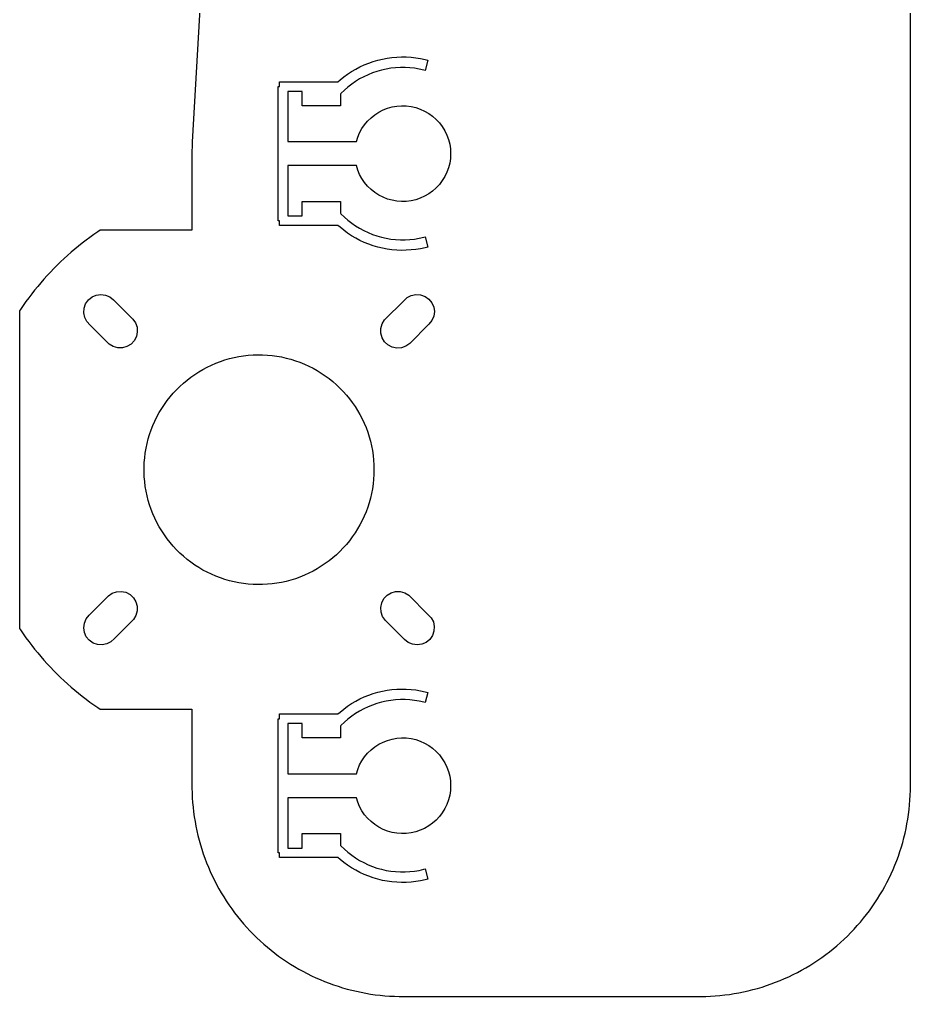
# Model space of a CAD drawing. Header units: metres. Extents: x -46 to 47, y -250 to -46.
# Drawn here: x -46 to 47, y -250 to -148 of the extents above; entities that cross this region are included whole.
import ezdxf

# ---------------------------------------------------------------- set-up
doc = ezdxf.new("R2010")
doc.units = ezdxf.units.M

msp = doc.modelspace()

# ---------------------------------------------------------------- linework, layer by layer
for p, q in [((47, -228), (47, -68)), ((-24.9751, -107.341), (-27.9646, -160.753)), ((-7.61699, -152.03), (-7.12196, -151.963)), ((-7.12196, -151.963), (-6.62421, -151.919)), ((-6.62421, -151.919), (-6.12491, -151.901)), ((-6.12491, -151.901), (-5.62532, -151.907)), ((-5.62532, -151.907), (-5.12663, -151.938)), ((-5.12663, -151.938), (-4.6301, -151.993)), ((-10.9051, -153.171), (-10.4624, -152.939)), ((-10.4624, -152.939), (-10.0089, -152.73)), ((-10.0089, -152.73), (-9.54553, -152.543)), ((-9.54553, -152.543), (-9.0735, -152.379)), ((-9.0735, -152.379), (-8.59395, -152.239)), ((-8.59395, -152.239), (-8.10805, -152.122)), ((-8.10805, -152.122), (-7.61699, -152.03)), ((-4.6301, -151.993), (-4.1369, -152.073)), ((-4.1369, -152.073), (-3.64827, -152.178)), ((-3.38672, -152.247), (-3.67128, -153.309)), ((-3.64827, -152.178), (-3.38672, -152.247)), ((-12.5452, -154.308), (-12.1567, -153.993)), ((-12.1567, -153.993), (-11.7533, -153.699)), ((-11.7533, -153.699), (-11.3357, -153.424)), ((-11.3357, -153.424), (-10.9051, -153.171)), ((-10.0638, -153.97), (-10.5, -154.206)), ((-9.61525, -153.758), (-10.0638, -153.97)), ((-9.15573, -153.571), (-9.61525, -153.758)), ((-8.68663, -153.41), (-9.15573, -153.571)), ((-8.20937, -153.275), (-8.68663, -153.41)), ((-7.72539, -153.167), (-8.20937, -153.275)), ((-7.23618, -153.085), (-7.72539, -153.167)), ((-6.74321, -153.031), (-7.23618, -153.085)), ((-6.24799, -153.003), (-6.74321, -153.031)), ((-5.752, -153.003), (-6.24799, -153.003)), ((-5.25677, -153.031), (-5.752, -153.003)), ((-4.76381, -153.085), (-5.25677, -153.031)), ((-4.2746, -153.167), (-4.76381, -153.085)), ((-3.79062, -153.275), (-4.2746, -153.167)), ((-3.67128, -153.309), (-3.79062, -153.275)), ((-19, -169), (-19, -155)), ((-19, -155), (-18.875, -155)), ((-18.875, -155), (-18.875, -154.5)), ((-18.875, -154.5), (-12.7601, -154.5)), ((-12.7601, -154.5), (-12.5452, -154.308)), ((-11.3301, -154.748), (-11.7215, -155.053)), ((-10.9225, -154.465), (-11.3301, -154.748)), ((-10.5, -154.206), (-10.9225, -154.465)), ((-16.5, -155.5), (-18, -155.5)), ((-18, -155.5), (-18, -160.75)), ((-16.5, -157), (-16.5, -155.5)), ((-12.451, -155.724), (-12.5, -155.778)), ((-12.5, -155.778), (-12.5, -157)), ((-12.0955, -155.378), (-12.451, -155.724)), ((-11.7215, -155.053), (-12.0955, -155.378)), ((-12.5, -157), (-16.5, -157)), ((-7.11259, -157.125), (-6.6217, -157.039)), ((-6.6217, -157.039), (-6.12465, -157.002)), ((-6.12465, -157.002), (-5.62634, -157.014)), ((-5.62634, -157.014), (-5.13176, -157.076)), ((-5.13176, -157.076), (-4.6458, -157.187)), ((-9.30843, -158.251), (-8.91872, -157.94)), ((-8.91872, -157.94), (-8.5, -157.67)), ((-8.5, -157.67), (-8.05643, -157.442)), ((-8.05643, -157.442), (-7.59242, -157.26)), ((-7.59242, -157.26), (-7.11259, -157.125)), ((-4.6458, -157.187), (-4.17329, -157.346)), ((-4.17329, -157.346), (-3.71893, -157.551)), ((-3.71893, -157.551), (-3.28726, -157.8)), ((-3.28726, -157.8), (-2.88254, -158.091)), ((-2.88254, -158.091), (-2.5088, -158.421)), ((-10.2664, -159.393), (-9.98566, -158.981)), ((-9.98566, -158.981), (-9.66525, -158.599)), ((-9.66525, -158.599), (-9.30843, -158.251)), ((-2.5088, -158.421), (-2.16977, -158.786)), ((-2.16977, -158.786), (-1.8688, -159.183)), ((-10.6985, -160.29), (-10.5048, -159.831)), ((-10.5048, -159.831), (-10.2664, -159.393)), ((-1.8688, -159.183), (-1.60889, -159.609)), ((-1.60889, -159.609), (-1.39261, -160.058)), ((-1.39261, -160.058), (-1.22212, -160.526)), ((-27.9646, -160.753), (-27.9873, -161.252)), ((-18, -160.75), (-10.8404, -160.75)), ((-10.8404, -160.75), (-10.6985, -160.29)), ((-1.22212, -160.526), (-1.09914, -161.009)), ((-1.09914, -161.009), (-1.02484, -161.502)), ((-27.9873, -161.252), (-27.9986, -161.75)), ((-27.9986, -161.75), (-27.9986, -170.002)), ((-1.02484, -161.502), (-1, -162)), ((-1, -162), (-1.02484, -162.498)), ((-1.09914, -162.991), (-1.22212, -163.474)), ((-1.02484, -162.498), (-1.09914, -162.991)), ((-10.8404, -163.25), (-18, -163.25)), ((-18, -163.25), (-18, -168.5)), ((-10.6985, -163.71), (-10.8404, -163.25)), ((-10.5048, -164.169), (-10.6985, -163.71)), ((-10.2664, -164.607), (-10.5048, -164.169)), ((-1.39261, -163.942), (-1.60889, -164.391)), ((-1.22212, -163.474), (-1.39261, -163.942)), ((-9.98566, -165.019), (-10.2664, -164.607)), ((-9.66525, -165.401), (-9.98566, -165.019)), ((-2.16977, -165.214), (-2.5088, -165.579)), ((-1.8688, -164.817), (-2.16977, -165.214)), ((-1.60889, -164.391), (-1.8688, -164.817)), ((-9.30843, -165.749), (-9.66525, -165.401)), ((-8.91872, -166.06), (-9.30843, -165.749)), ((-8.49998, -166.33), (-8.91872, -166.06)), ((-3.28726, -166.2), (-3.71893, -166.449)), ((-2.88254, -165.909), (-3.28726, -166.2)), ((-2.5088, -165.579), (-2.88254, -165.909)), ((-16.5, -168.5), (-16.5, -167)), ((-16.5, -167), (-12.5, -167)), ((-12.5, -167), (-12.5, -168.222)), ((-8.05643, -166.558), (-8.49998, -166.33)), ((-7.59242, -166.74), (-8.05643, -166.558)), ((-7.11259, -166.875), (-7.59242, -166.74)), ((-6.6217, -166.961), (-7.11259, -166.875)), ((-6.12465, -166.998), (-6.6217, -166.961)), ((-5.62634, -166.986), (-6.12465, -166.998)), ((-5.13176, -166.924), (-5.62634, -166.986)), ((-4.6458, -166.813), (-5.13176, -166.924)), ((-4.17329, -166.654), (-4.6458, -166.813)), ((-3.71893, -166.449), (-4.17329, -166.654)), ((-12.5, -168.222), (-12.451, -168.276)), ((-12.451, -168.276), (-12.0955, -168.622)), ((-18.875, -169), (-19, -169)), ((-18.875, -169.5), (-18.875, -169)), ((-18, -168.5), (-16.5, -168.5)), ((-12.0955, -168.622), (-11.7215, -168.947)), ((-11.7215, -168.947), (-11.3301, -169.252)), ((-11.3301, -169.252), (-10.9225, -169.535)), ((-37.8356, -170.169), (-38.2471, -170.453)), ((-37.5842, -170.002), (-37.8356, -170.169)), ((-27.9986, -170.002), (-37.5842, -170.002)), ((-12.7601, -169.5), (-18.875, -169.5)), ((-12.5452, -169.692), (-12.7601, -169.5)), ((-12.1567, -170.007), (-12.5452, -169.692)), ((-11.7533, -170.301), (-12.1567, -170.007)), ((-11.3357, -170.576), (-11.7533, -170.301)), ((-10.9225, -169.535), (-10.5, -169.794)), ((-10.5, -169.794), (-10.0638, -170.03)), ((-10.0638, -170.03), (-9.61525, -170.242)), ((-9.61525, -170.242), (-9.15573, -170.429)), ((-39.4523, -171.346), (-39.844, -171.657)), ((-39.0556, -171.042), (-39.4523, -171.346)), ((-38.6538, -170.744), (-39.0556, -171.042)), ((-38.2471, -170.453), (-38.6538, -170.744)), ((-10.9051, -170.829), (-11.3357, -170.576)), ((-10.4624, -171.061), (-10.9051, -170.829)), ((-10.0089, -171.27), (-10.4624, -171.061)), ((-9.54553, -171.457), (-10.0089, -171.27)), ((-9.15573, -170.429), (-8.68663, -170.59)), ((-8.68663, -170.59), (-8.20937, -170.725)), ((-8.20937, -170.725), (-7.72539, -170.833)), ((-7.72539, -170.833), (-7.23618, -170.915)), ((-7.23618, -170.915), (-6.74321, -170.969)), ((-6.74321, -170.969), (-6.24799, -170.997)), ((-6.24799, -170.997), (-5.752, -170.997)), ((-5.752, -170.997), (-5.25677, -170.969)), ((-5.25677, -170.969), (-4.76381, -170.915)), ((-4.76381, -170.915), (-4.2746, -170.833)), ((-4.2746, -170.833), (-3.79062, -170.725)), ((-3.79062, -170.725), (-3.67128, -170.691)), ((-3.67128, -170.691), (-3.38672, -171.753)), ((-40.6114, -172.298), (-40.9871, -172.628)), ((-40.2304, -171.974), (-40.6114, -172.298)), ((-39.844, -171.657), (-40.2304, -171.974)), ((-9.0735, -171.621), (-9.54553, -171.457)), ((-8.59395, -171.761), (-9.0735, -171.621)), ((-8.10805, -171.878), (-8.59395, -171.761)), ((-7.61699, -171.97), (-8.10805, -171.878)), ((-7.12196, -172.037), (-7.61699, -171.97)), ((-6.62421, -172.081), (-7.12196, -172.037)), ((-6.12491, -172.099), (-6.62421, -172.081)), ((-5.62532, -172.093), (-6.12491, -172.099)), ((-5.12663, -172.062), (-5.62532, -172.093)), ((-4.6301, -172.007), (-5.12663, -172.062)), ((-4.1369, -171.927), (-4.6301, -172.007)), ((-3.64827, -171.822), (-4.1369, -171.927)), ((-3.38672, -171.753), (-3.64827, -171.822)), ((-41.7215, -173.306), (-42.0802, -173.655)), ((-41.3571, -172.964), (-41.7215, -173.306)), ((-40.9871, -172.628), (-41.3571, -172.964)), ((-42.7799, -174.369), (-43.1207, -174.735)), ((-42.433, -174.009), (-42.7799, -174.369)), ((-42.0802, -173.655), (-42.433, -174.009)), ((-43.4553, -175.106), (-43.7837, -175.483)), ((-43.1207, -174.735), (-43.4553, -175.106)), ((-44.4215, -176.253), (-44.7307, -176.646)), ((-44.1058, -175.866), (-44.4215, -176.253)), ((-43.7837, -175.483), (-44.1058, -175.866)), ((-45.3291, -177.447), (-45.6183, -177.855)), ((-45.0332, -177.044), (-45.3291, -177.447)), ((-44.7307, -176.646), (-45.0332, -177.044)), ((-39.0982, -177.672), (-38.8155, -177.271)), ((-38.8155, -177.271), (-38.4352, -176.962)), ((-38.4352, -176.962), (-37.9856, -176.767)), ((-37.9856, -176.767), (-37.5, -176.7)), ((-37.5, -176.7), (-37.0144, -176.767)), ((-37.0144, -176.767), (-36.5647, -176.962)), ((-36.5647, -176.962), (-36.1845, -177.271)), ((-36.1845, -177.271), (-34.1845, -179.271)), ((-7.89627, -179.364), (-5.89627, -177.364)), ((-5.89627, -177.364), (-5.53802, -177.029)), ((-5.53802, -177.029), (-5.10278, -176.804)), ((-5.10278, -176.804), (-4.62283, -176.704)), ((-4.62283, -176.704), (-4.13377, -176.738)), ((-4.13377, -176.738), (-3.67188, -176.902)), ((-3.67188, -176.902), (-3.27139, -177.184)), ((-3.27139, -177.184), (-2.96204, -177.565)), ((-45.9006, -178.268), (-46, -178.419)), ((-46, -178.419), (-46, -211.581)), ((-45.6183, -177.855), (-45.9006, -178.268)), ((-39.2958, -178.623), (-39.2623, -178.134)), ((-39.2623, -178.134), (-39.0982, -177.672)), ((-2.96204, -177.565), (-2.76674, -178.014)), ((-2.76674, -178.014), (-2.7, -178.5)), ((-39.1961, -179.103), (-39.2958, -178.623)), ((-38.9705, -179.538), (-39.1961, -179.103)), ((-34.1845, -179.271), (-33.9018, -179.672)), ((-8.15097, -179.783), (-7.89627, -179.364)), ((-2.96204, -179.435), (-3.27139, -179.816)), ((-2.76674, -178.986), (-2.96204, -179.435)), ((-2.7, -178.5), (-2.76674, -178.986)), ((-38.636, -179.896), (-38.9705, -179.538)), ((-36.636, -181.896), (-38.636, -179.896)), ((-33.9018, -179.672), (-33.7376, -180.134)), ((-33.7376, -180.134), (-33.7042, -180.623)), ((-8.28323, -180.255), (-8.15097, -179.783)), ((-8.28323, -180.745), (-8.28323, -180.255)), ((-3.27139, -179.816), (-5.27139, -181.816)), ((-34.0294, -181.538), (-34.364, -181.896)), ((-33.8039, -181.103), (-34.0294, -181.538)), ((-33.7042, -180.623), (-33.8039, -181.103)), ((-8.15097, -181.217), (-8.28323, -180.745)), ((-7.89627, -181.636), (-8.15097, -181.217)), ((-36.2171, -182.151), (-36.636, -181.896)), ((-35.7451, -182.283), (-36.2171, -182.151)), ((-35.2549, -182.283), (-35.7451, -182.283)), ((-34.7829, -182.151), (-35.2549, -182.283)), ((-34.364, -181.896), (-34.7829, -182.151)), ((-7.53802, -181.971), (-7.89627, -181.636)), ((-7.10278, -182.196), (-7.53802, -181.971)), ((-6.62283, -182.296), (-7.10278, -182.196)), ((-6.13377, -182.262), (-6.62283, -182.296)), ((-5.67188, -182.098), (-6.13377, -182.262)), ((-5.27139, -181.816), (-5.67188, -182.098)), ((-25.039, -183.7), (-24.5654, -183.542)), ((-24.5654, -183.542), (-24.0857, -183.404)), ((-24.0857, -183.404), (-23.6006, -183.285)), ((-23.6006, -183.285), (-23.1111, -183.187)), ((-23.1111, -183.187), (-22.6179, -183.11)), ((-22.6179, -183.11), (-22.1218, -183.053)), ((-22.1218, -183.053), (-21.6239, -183.016)), ((-21.6239, -183.016), (-21.1248, -183.001)), ((-21.1248, -183.001), (-20.6256, -183.006)), ((-20.6256, -183.006), (-20.127, -183.032)), ((-20.127, -183.032), (-19.6298, -183.078)), ((-19.6298, -183.078), (-19.1351, -183.146)), ((-19.1351, -183.146), (-18.6436, -183.234)), ((-18.6436, -183.234), (-18.1562, -183.342)), ((-18.1562, -183.342), (-17.6737, -183.47)), ((-17.6737, -183.47), (-17.1969, -183.619)), ((-27.2859, -184.778), (-26.8553, -184.525)), ((-26.8553, -184.525), (-26.4145, -184.291)), ((-26.4145, -184.291), (-25.9643, -184.075)), ((-25.9643, -184.075), (-25.5056, -183.878)), ((-25.5056, -183.878), (-25.039, -183.7)), ((-17.1969, -183.619), (-16.7268, -183.787)), ((-16.7268, -183.787), (-16.264, -183.974)), ((-16.264, -183.974), (-15.8095, -184.181)), ((-15.8095, -184.181), (-15.3639, -184.406)), ((-15.3639, -184.406), (-14.9281, -184.65)), ((-28.5097, -185.64), (-28.1139, -185.336)), ((-28.1139, -185.336), (-27.7057, -185.048)), ((-27.7057, -185.048), (-27.2859, -184.778)), ((-14.9281, -184.65), (-14.5028, -184.911)), ((-14.5028, -184.911), (-14.0887, -185.19)), ((-14.0887, -185.19), (-13.6866, -185.486)), ((-13.6866, -185.486), (-13.2972, -185.799)), ((-29.9566, -187.014), (-29.6166, -186.648)), ((-29.6166, -186.648), (-29.2618, -186.297)), ((-29.2618, -186.297), (-28.8926, -185.961)), ((-28.8926, -185.961), (-28.5097, -185.64)), ((-13.2972, -185.799), (-12.9211, -186.127)), ((-12.9211, -186.127), (-12.559, -186.471)), ((-12.559, -186.471), (-12.2115, -186.829)), ((-30.5895, -187.786), (-30.2811, -187.393)), ((-30.2811, -187.393), (-29.9566, -187.014)), ((-12.2115, -186.829), (-11.8792, -187.202)), ((-11.8792, -187.202), (-11.5627, -187.588)), ((-11.5627, -187.588), (-11.2625, -187.987)), ((-31.413, -189.036), (-31.1559, -188.608)), ((-31.1559, -188.608), (-30.8813, -188.191)), ((-30.8813, -188.191), (-30.5895, -187.786)), ((-11.2625, -187.987), (-10.9792, -188.398)), ((-10.9792, -188.398), (-10.7133, -188.821)), ((-31.8728, -189.922), (-31.6521, -189.474)), ((-31.6521, -189.474), (-31.413, -189.036)), ((-10.7133, -188.821), (-10.4651, -189.254)), ((-10.4651, -189.254), (-10.2352, -189.697)), ((-10.2352, -189.697), (-10.024, -190.15)), ((-32.2572, -190.844), (-32.0746, -190.379)), ((-32.0746, -190.379), (-31.8728, -189.922)), ((-10.024, -190.15), (-9.83168, -190.61)), ((-9.83168, -190.61), (-9.65875, -191.079)), ((-32.5638, -191.794), (-32.4204, -191.316)), ((-32.4204, -191.316), (-32.2572, -190.844)), ((-9.65875, -191.079), (-9.50545, -191.554)), ((-9.50545, -191.554), (-9.37204, -192.035)), ((-32.873, -193.259), (-32.7902, -192.766)), ((-32.7902, -192.766), (-32.6871, -192.278)), ((-32.6871, -192.278), (-32.5638, -191.794)), ((-9.37204, -192.035), (-9.25877, -192.521)), ((-9.25877, -192.521), (-9.16583, -193.012)), ((-32.9766, -194.251), (-32.9351, -193.754)), ((-32.9351, -193.754), (-32.873, -193.259)), ((-9.16583, -193.012), (-9.09337, -193.506)), ((-9.09337, -193.506), (-9.04152, -194.003)), ((-32.9974, -194.75), (-32.9766, -194.251)), ((-32.9974, -195.25), (-32.9974, -194.75)), ((-9.04152, -194.003), (-9.01038, -194.501)), ((-9.01038, -194.501), (-9, -195)), ((-32.9766, -195.749), (-32.9974, -195.25)), ((-32.9351, -196.246), (-32.9766, -195.749)), ((-9.01038, -195.499), (-9.04152, -195.997)), ((-9, -195), (-9.01038, -195.499)), ((-32.873, -196.741), (-32.9351, -196.246)), ((-32.7902, -197.234), (-32.873, -196.741)), ((-9.09337, -196.494), (-9.16583, -196.988)), ((-9.04152, -195.997), (-9.09337, -196.494)), ((-32.6871, -197.722), (-32.7902, -197.234)), ((-32.5638, -198.206), (-32.6871, -197.722)), ((-9.25877, -197.479), (-9.37204, -197.965)), ((-9.16583, -196.988), (-9.25877, -197.479)), ((-32.4204, -198.684), (-32.5638, -198.206)), ((-32.2572, -199.156), (-32.4204, -198.684)), ((-9.50545, -198.446), (-9.65875, -198.921)), ((-9.37204, -197.965), (-9.50545, -198.446)), ((-32.0746, -199.621), (-32.2572, -199.156)), ((-31.8728, -200.078), (-32.0746, -199.621)), ((-10.024, -199.85), (-10.2352, -200.303)), ((-9.83168, -199.39), (-10.024, -199.85)), ((-9.65875, -198.921), (-9.83168, -199.39)), ((-31.6521, -200.526), (-31.8728, -200.078)), ((-31.413, -200.964), (-31.6521, -200.526)), ((-10.4651, -200.746), (-10.7133, -201.179)), ((-10.2352, -200.303), (-10.4651, -200.746)), ((-31.1559, -201.392), (-31.413, -200.964)), ((-30.8813, -201.809), (-31.1559, -201.392)), ((-30.5895, -202.214), (-30.8813, -201.809)), ((-10.9792, -201.602), (-11.2625, -202.013)), ((-10.7133, -201.179), (-10.9792, -201.602)), ((-30.2811, -202.607), (-30.5895, -202.214)), ((-29.9566, -202.986), (-30.2811, -202.607)), ((-11.8792, -202.798), (-12.2115, -203.171)), ((-11.5627, -202.412), (-11.8792, -202.798)), ((-11.2625, -202.013), (-11.5627, -202.412)), ((-29.6166, -203.352), (-29.9566, -202.986)), ((-29.2618, -203.703), (-29.6166, -203.352)), ((-28.8926, -204.039), (-29.2618, -203.703)), ((-12.9211, -203.873), (-13.2972, -204.201)), ((-12.559, -203.529), (-12.9211, -203.873)), ((-12.2115, -203.171), (-12.559, -203.529)), ((-28.5097, -204.36), (-28.8926, -204.039)), ((-28.1139, -204.664), (-28.5097, -204.36)), ((-27.7057, -204.952), (-28.1139, -204.664)), ((-27.2859, -205.222), (-27.7057, -204.952)), ((-14.0887, -204.81), (-14.5028, -205.089)), ((-13.6866, -204.514), (-14.0887, -204.81)), ((-13.2972, -204.201), (-13.6866, -204.514)), ((-26.8553, -205.475), (-27.2859, -205.222)), ((-26.4145, -205.709), (-26.8553, -205.475)), ((-25.9643, -205.925), (-26.4145, -205.709)), ((-25.5056, -206.122), (-25.9643, -205.925)), ((-16.264, -206.026), (-16.7268, -206.213)), ((-15.8095, -205.819), (-16.264, -206.026)), ((-15.3639, -205.594), (-15.8095, -205.819)), ((-14.9281, -205.35), (-15.3639, -205.594)), ((-14.5028, -205.089), (-14.9281, -205.35)), ((-25.039, -206.3), (-25.5056, -206.122)), ((-24.5654, -206.458), (-25.039, -206.3)), ((-24.0857, -206.596), (-24.5654, -206.458)), ((-23.6006, -206.715), (-24.0857, -206.596)), ((-23.1111, -206.813), (-23.6006, -206.715)), ((-22.6179, -206.89), (-23.1111, -206.813)), ((-22.1218, -206.947), (-22.6179, -206.89)), ((-21.6239, -206.984), (-22.1218, -206.947)), ((-21.1248, -206.999), (-21.6239, -206.984)), ((-20.6256, -206.994), (-21.1248, -206.999)), ((-20.127, -206.968), (-20.6256, -206.994)), ((-19.6298, -206.922), (-20.127, -206.968)), ((-19.1351, -206.854), (-19.6298, -206.922)), ((-18.6436, -206.766), (-19.1351, -206.854)), ((-18.1562, -206.658), (-18.6436, -206.766)), ((-17.6737, -206.53), (-18.1562, -206.658)), ((-17.1969, -206.381), (-17.6737, -206.53)), ((-16.7268, -206.213), (-17.1969, -206.381)), ((-36.7286, -208.184), (-36.3281, -207.902)), ((-36.3281, -207.902), (-35.8662, -207.738)), ((-35.8662, -207.738), (-35.3772, -207.704)), ((-35.3772, -207.704), (-34.8972, -207.804)), ((-34.8972, -207.804), (-34.462, -208.029)), ((-34.462, -208.029), (-34.1037, -208.364)), ((-7.63596, -208.104), (-7.21712, -207.849)), ((-7.21712, -207.849), (-6.74509, -207.717)), ((-6.74509, -207.717), (-6.2549, -207.717)), ((-6.2549, -207.717), (-5.78287, -207.849)), ((-5.78287, -207.849), (-5.36403, -208.104)), ((-38.7286, -210.184), (-36.7286, -208.184)), ((-34.1037, -208.364), (-33.849, -208.783)), ((-33.849, -208.783), (-33.7168, -209.255)), ((-8.29579, -209.377), (-8.19606, -208.897)), ((-8.19606, -208.897), (-7.97054, -208.462)), ((-7.97054, -208.462), (-7.63596, -208.104)), ((-5.36403, -208.104), (-3.36403, -210.104)), ((-33.7168, -209.745), (-33.849, -210.217)), ((-33.7168, -209.255), (-33.7168, -209.745)), ((-8.26234, -209.866), (-8.29579, -209.377)), ((-8.09819, -210.328), (-8.26234, -209.866)), ((-3.36403, -210.104), (-3.02945, -210.462)), ((-39.3, -211.5), (-39.2332, -211.014)), ((-39.2332, -211.014), (-39.0379, -210.565)), ((-39.0379, -210.565), (-38.7286, -210.184)), ((-34.1037, -210.636), (-36.1037, -212.636)), ((-33.849, -210.217), (-34.1037, -210.636)), ((-7.81549, -210.729), (-8.09819, -210.328)), ((-5.81549, -212.729), (-7.81549, -210.729)), ((-3.02945, -210.462), (-2.80392, -210.897)), ((-2.80392, -210.897), (-2.70419, -211.377)), ((-46, -211.581), (-45.9006, -211.732)), ((-45.9006, -211.732), (-45.6183, -212.145)), ((-45.6183, -212.145), (-45.3291, -212.553)), ((-39.2332, -211.986), (-39.3, -211.5)), ((-39.0379, -212.435), (-39.2332, -211.986)), ((-2.73764, -211.866), (-2.90179, -212.328)), ((-2.70419, -211.377), (-2.73764, -211.866)), ((-45.3291, -212.553), (-45.0332, -212.956)), ((-45.0332, -212.956), (-44.7307, -213.354)), ((-38.7286, -212.816), (-39.0379, -212.435)), ((-38.3281, -213.098), (-38.7286, -212.816)), ((-37.8662, -213.262), (-38.3281, -213.098)), ((-36.462, -212.971), (-36.8972, -213.196)), ((-36.1037, -212.636), (-36.462, -212.971)), ((-5.43524, -213.038), (-5.81549, -212.729)), ((-4.98563, -213.233), (-5.43524, -213.038)), ((-3.56474, -213.038), (-4.01436, -213.233)), ((-3.18449, -212.729), (-3.56474, -213.038)), ((-2.90179, -212.328), (-3.18449, -212.729)), ((-44.7307, -213.354), (-44.4215, -213.747)), ((-44.4215, -213.747), (-44.1058, -214.134)), ((-44.1058, -214.134), (-43.7837, -214.517)), ((-37.3772, -213.296), (-37.8662, -213.262)), ((-36.8972, -213.196), (-37.3772, -213.296)), ((-4.5, -213.3), (-4.98563, -213.233)), ((-4.01436, -213.233), (-4.5, -213.3)), ((-43.7837, -214.517), (-43.4553, -214.894)), ((-43.4553, -214.894), (-43.1207, -215.265)), ((-43.1207, -215.265), (-42.7799, -215.631)), ((-42.7799, -215.631), (-42.433, -215.991)), ((-42.433, -215.991), (-42.0802, -216.345)), ((-42.0802, -216.345), (-41.7215, -216.694)), ((-41.7215, -216.694), (-41.3571, -217.036)), ((-41.3571, -217.036), (-40.9871, -217.372)), ((-40.9871, -217.372), (-40.6114, -217.702)), ((-40.6114, -217.702), (-40.2304, -218.026)), ((-40.2304, -218.026), (-39.844, -218.343)), ((-9.0735, -218.379), (-8.59395, -218.239)), ((-8.59395, -218.239), (-8.10805, -218.122)), ((-8.10805, -218.122), (-7.61699, -218.03)), ((-7.61699, -218.03), (-7.12196, -217.963)), ((-7.12196, -217.963), (-6.62421, -217.919)), ((-6.62421, -217.919), (-6.12491, -217.901)), ((-6.12491, -217.901), (-5.62532, -217.907)), ((-5.62532, -217.907), (-5.12663, -217.938)), ((-5.12663, -217.938), (-4.6301, -217.993)), ((-4.6301, -217.993), (-4.1369, -218.073)), ((-4.1369, -218.073), (-3.64827, -218.178)), ((-3.38672, -218.247), (-3.67128, -219.309)), ((-3.64827, -218.178), (-3.38672, -218.247)), ((-39.844, -218.343), (-39.4523, -218.654)), ((-39.4523, -218.654), (-39.0556, -218.958)), ((-39.0556, -218.958), (-38.6538, -219.256)), ((-38.6538, -219.256), (-38.2471, -219.547)), ((-11.3357, -219.424), (-10.9051, -219.171)), ((-10.9051, -219.171), (-10.4624, -218.939)), ((-10.4624, -218.939), (-10.0089, -218.73)), ((-10.0089, -218.73), (-9.54553, -218.543)), ((-9.54553, -218.543), (-9.0735, -218.379)), ((-8.20937, -219.275), (-8.68663, -219.41)), ((-7.72539, -219.167), (-8.20937, -219.275)), ((-7.23618, -219.085), (-7.72539, -219.167)), ((-6.74321, -219.031), (-7.23618, -219.085)), ((-6.24799, -219.003), (-6.74321, -219.031)), ((-5.752, -219.003), (-6.24799, -219.003)), ((-5.25677, -219.031), (-5.752, -219.003)), ((-4.76381, -219.085), (-5.25677, -219.031)), ((-4.2746, -219.167), (-4.76381, -219.085)), ((-3.79062, -219.275), (-4.2746, -219.167)), ((-3.67128, -219.309), (-3.79062, -219.275)), ((-38.2471, -219.547), (-37.8356, -219.831)), ((-37.8356, -219.831), (-37.5842, -219.998)), ((-37.5842, -219.998), (-27.9986, -219.998)), ((-27.9986, -219.998), (-27.9986, -228.25)), ((-12.7601, -220.5), (-12.5452, -220.308)), ((-12.5452, -220.308), (-12.1567, -219.993)), ((-12.1567, -219.993), (-11.7533, -219.699)), ((-11.7533, -219.699), (-11.3357, -219.424)), ((-10.5, -220.206), (-10.9225, -220.465)), ((-10.0638, -219.97), (-10.5, -220.206)), ((-9.61525, -219.758), (-10.0638, -219.97)), ((-9.15573, -219.571), (-9.61525, -219.758)), ((-8.68663, -219.41), (-9.15573, -219.571)), ((-19, -235), (-19, -221)), ((-19, -221), (-18.875, -221)), ((-18.875, -221), (-18.875, -220.5)), ((-18.875, -220.5), (-12.7601, -220.5)), ((-11.7215, -221.053), (-12.0955, -221.378)), ((-11.3301, -220.748), (-11.7215, -221.053)), ((-10.9225, -220.465), (-11.3301, -220.748)), ((-16.5, -221.5), (-18, -221.5)), ((-18, -221.5), (-18, -226.75)), ((-16.5, -223), (-16.5, -221.5)), ((-12.451, -221.724), (-12.5, -221.778)), ((-12.5, -221.778), (-12.5, -223)), ((-12.0955, -221.378), (-12.451, -221.724)), ((-12.5, -223), (-16.5, -223)), ((-8.05643, -223.442), (-7.59242, -223.26)), ((-7.59242, -223.26), (-7.11259, -223.125)), ((-7.11259, -223.125), (-6.6217, -223.039)), ((-6.6217, -223.039), (-6.12465, -223.002)), ((-6.12465, -223.002), (-5.62634, -223.014)), ((-5.62634, -223.014), (-5.13176, -223.076)), ((-5.13176, -223.076), (-4.6458, -223.187)), ((-4.6458, -223.187), (-4.17329, -223.346)), ((-4.17329, -223.346), (-3.71893, -223.551)), ((-9.66525, -224.599), (-9.30843, -224.251)), ((-9.30843, -224.251), (-8.91872, -223.94)), ((-8.91872, -223.94), (-8.5, -223.67)), ((-8.5, -223.67), (-8.05643, -223.442)), ((-3.71893, -223.551), (-3.28726, -223.8)), ((-3.28726, -223.8), (-2.88254, -224.091)), ((-2.88254, -224.091), (-2.5088, -224.421)), ((-10.5048, -225.831), (-10.2664, -225.393)), ((-10.2664, -225.393), (-9.98566, -224.981)), ((-9.98566, -224.981), (-9.66525, -224.599)), ((-2.5088, -224.421), (-2.16977, -224.786)), ((-2.16977, -224.786), (-1.8688, -225.183)), ((-1.8688, -225.183), (-1.60889, -225.609)), ((-10.8404, -226.75), (-10.6985, -226.29)), ((-10.6985, -226.29), (-10.5048, -225.831)), ((-1.60889, -225.609), (-1.39261, -226.058)), ((-1.39261, -226.058), (-1.22212, -226.526)), ((-18, -226.75), (-10.8404, -226.75)), ((-1.22212, -226.526), (-1.09914, -227.009)), ((-1.09914, -227.009), (-1.02484, -227.502)), ((-27.9986, -228.25), (-27.9873, -228.748)), ((-1.02484, -227.502), (-1, -228)), ((-1, -228), (-1.02484, -228.498)), ((46.9943, -228.499), (47, -228)), ((-27.9873, -228.748), (-27.9646, -229.247)), ((-27.9646, -229.247), (-27.9307, -229.745)), ((-10.8404, -229.25), (-18, -229.25)), ((-18, -229.25), (-18, -234.5)), ((-10.6985, -229.71), (-10.8404, -229.25)), ((-1.22212, -229.474), (-1.39261, -229.942)), ((-1.09914, -228.991), (-1.22212, -229.474)), ((-1.02484, -228.498), (-1.09914, -228.991)), ((46.9095, -229.993), (46.9491, -229.496)), ((46.9491, -229.496), (46.9774, -228.998)), ((46.9774, -228.998), (46.9943, -228.499)), ((-27.9307, -229.745), (-27.8855, -230.242)), ((-27.8855, -230.242), (-27.829, -230.738)), ((-10.5048, -230.169), (-10.6985, -229.71)), ((-10.2664, -230.607), (-10.5048, -230.169)), ((-1.60889, -230.391), (-1.8688, -230.817)), ((-1.39261, -229.942), (-1.60889, -230.391)), ((46.7966, -230.985), (46.8587, -230.49)), ((46.8587, -230.49), (46.9095, -229.993)), ((-27.829, -230.738), (-27.7613, -231.232)), ((-27.7613, -231.232), (-27.6824, -231.725)), ((-9.98566, -231.019), (-10.2664, -230.607)), ((-9.66525, -231.401), (-9.98566, -231.019)), ((-9.30843, -231.749), (-9.66525, -231.401)), ((-2.16977, -231.214), (-2.5088, -231.579)), ((-1.8688, -230.817), (-2.16977, -231.214)), ((46.6388, -231.97), (46.7233, -231.479)), ((46.7233, -231.479), (46.7966, -230.985)), ((-27.6824, -231.725), (-27.5923, -232.215)), ((-27.5923, -232.215), (-27.4912, -232.704)), ((-8.91872, -232.06), (-9.30843, -231.749)), ((-8.49998, -232.33), (-8.91872, -232.06)), ((-8.05643, -232.558), (-8.49998, -232.33)), ((-7.59242, -232.74), (-8.05643, -232.558)), ((-3.71893, -232.449), (-4.17329, -232.654)), ((-3.28726, -232.2), (-3.71893, -232.449)), ((-2.88254, -231.909), (-3.28726, -232.2)), ((-2.5088, -231.579), (-2.88254, -231.909)), ((46.4364, -232.948), (46.5432, -232.46)), ((46.5432, -232.46), (46.6388, -231.97)), ((-27.4912, -232.704), (-27.379, -233.19)), ((-27.379, -233.19), (-27.2557, -233.674)), ((-16.5, -234.5), (-16.5, -233)), ((-16.5, -233), (-12.5, -233)), ((-12.5, -233), (-12.5, -234.222)), ((-7.11259, -232.875), (-7.59242, -232.74)), ((-6.6217, -232.961), (-7.11259, -232.875)), ((-6.12465, -232.998), (-6.6217, -232.961)), ((-5.62634, -232.986), (-6.12465, -232.998)), ((-5.13176, -232.924), (-5.62634, -232.986)), ((-4.6458, -232.813), (-5.13176, -232.924)), ((-4.17329, -232.654), (-4.6458, -232.813)), ((46.19, -233.915), (46.3187, -233.432)), ((46.3187, -233.432), (46.4364, -232.948)), ((-27.2557, -233.674), (-27.1216, -234.155)), ((-27.1216, -234.155), (-26.9765, -234.632)), ((-18, -234.5), (-16.5, -234.5)), ((-12.5, -234.222), (-12.451, -234.276)), ((-12.451, -234.276), (-12.0955, -234.622)), ((45.9, -234.87), (46.0504, -234.394)), ((46.0504, -234.394), (46.19, -233.915)), ((-26.9765, -234.632), (-26.8207, -235.106)), ((-26.8207, -235.106), (-26.6542, -235.577)), ((-26.6542, -235.577), (-26.4771, -236.043)), ((-18.875, -235), (-19, -235)), ((-18.875, -235.5), (-18.875, -235)), ((-12.7601, -235.5), (-18.875, -235.5)), ((-12.5452, -235.692), (-12.7601, -235.5)), ((-12.0955, -234.622), (-11.7215, -234.947)), ((-11.7215, -234.947), (-11.3301, -235.252)), ((-11.3301, -235.252), (-10.9225, -235.535)), ((-10.9225, -235.535), (-10.5, -235.794)), ((45.5669, -235.81), (45.7388, -235.342)), ((45.7388, -235.342), (45.9, -234.87)), ((-26.4771, -236.043), (-26.2894, -236.505)), ((-26.2894, -236.505), (-26.0912, -236.963)), ((-12.1567, -236.007), (-12.5452, -235.692)), ((-11.7533, -236.301), (-12.1567, -236.007)), ((-11.3357, -236.576), (-11.7533, -236.301)), ((-10.9051, -236.829), (-11.3357, -236.576)), ((-10.5, -235.794), (-10.0638, -236.03)), ((-10.0638, -236.03), (-9.61525, -236.242)), ((-9.61525, -236.242), (-9.15573, -236.429)), ((-9.15573, -236.429), (-8.68663, -236.59)), ((-8.68663, -236.59), (-8.20937, -236.725)), ((45.1916, -236.735), (45.3845, -236.275)), ((45.3845, -236.275), (45.5669, -235.81)), ((-26.0912, -236.963), (-25.8828, -237.417)), ((-25.8828, -237.417), (-25.6641, -237.865)), ((-10.4624, -237.061), (-10.9051, -236.829)), ((-10.0089, -237.27), (-10.4624, -237.061)), ((-9.54553, -237.457), (-10.0089, -237.27)), ((-9.0735, -237.621), (-9.54553, -237.457)), ((-8.59395, -237.761), (-9.0735, -237.621)), ((-8.20937, -236.725), (-7.72539, -236.833)), ((-7.72539, -236.833), (-7.23618, -236.915)), ((-7.23618, -236.915), (-6.74321, -236.969)), ((-6.74321, -236.969), (-6.24799, -236.997)), ((-6.24799, -236.997), (-5.752, -236.997)), ((-5.752, -236.997), (-5.25677, -236.969)), ((-5.25677, -236.969), (-4.76381, -236.915)), ((-4.76381, -236.915), (-4.2746, -236.833)), ((-4.2746, -236.833), (-3.79062, -236.725)), ((-3.79062, -236.725), (-3.67128, -236.691)), ((-3.67128, -236.691), (-3.38672, -237.753)), ((44.5509, -238.088), (44.7747, -237.642)), ((44.7747, -237.642), (44.9883, -237.191)), ((44.9883, -237.191), (45.1916, -236.735)), ((-25.6641, -237.865), (-25.4352, -238.309)), ((-25.4352, -238.309), (-25.1964, -238.747)), ((-8.10805, -237.878), (-8.59395, -237.761)), ((-7.61699, -237.97), (-8.10805, -237.878)), ((-7.12196, -238.037), (-7.61699, -237.97)), ((-6.62421, -238.081), (-7.12196, -238.037)), ((-6.12491, -238.099), (-6.62421, -238.081)), ((-5.62532, -238.093), (-6.12491, -238.099)), ((-5.12663, -238.062), (-5.62532, -238.093)), ((-4.6301, -238.007), (-5.12663, -238.062)), ((-4.1369, -237.927), (-4.6301, -238.007)), ((-3.64827, -237.822), (-4.1369, -237.927)), ((-3.38672, -237.753), (-3.64827, -237.822)), ((44.0733, -238.964), (44.3171, -238.529)), ((44.3171, -238.529), (44.5509, -238.088)), ((-25.1964, -238.747), (-24.9477, -239.18)), ((-24.9477, -239.18), (-24.6893, -239.606)), ((-24.6893, -239.606), (-24.4212, -240.027)), ((43.5565, -239.818), (43.8197, -239.394)), ((43.8197, -239.394), (44.0733, -238.964)), ((-24.4212, -240.027), (-24.1437, -240.442)), ((-24.1437, -240.442), (-23.8568, -240.85)), ((42.71, -241.052), (43.0014, -240.647)), ((43.0014, -240.647), (43.2837, -240.236)), ((43.2837, -240.236), (43.5565, -239.818)), ((-23.8568, -240.85), (-23.5608, -241.252)), ((-23.5608, -241.252), (-23.2557, -241.647)), ((-23.2557, -241.647), (-22.9417, -242.035)), ((42.0998, -241.842), (42.4094, -241.45)), ((42.4094, -241.45), (42.71, -241.052)), ((-22.9417, -242.035), (-22.619, -242.416)), ((-22.619, -242.416), (-22.2878, -242.789)), ((41.119, -242.973), (41.4545, -242.603)), ((41.4545, -242.603), (41.7815, -242.226)), ((41.7815, -242.226), (42.0998, -241.842)), ((-22.2878, -242.789), (-21.9482, -243.154)), ((-21.9482, -243.154), (-21.6004, -243.512)), ((-21.6004, -243.512), (-21.2445, -243.862)), ((40.0637, -244.034), (40.4235, -243.688)), ((40.4235, -243.688), (40.7753, -243.334)), ((40.7753, -243.334), (41.119, -242.973)), ((-21.2445, -243.862), (-20.8809, -244.204)), ((-20.8809, -244.204), (-20.5095, -244.537)), ((-20.5095, -244.537), (-20.1307, -244.862)), ((38.9386, -245.021), (39.321, -244.701)), ((39.321, -244.701), (39.6961, -244.371)), ((39.6961, -244.371), (40.0637, -244.034)), ((-20.1307, -244.862), (-19.7446, -245.178)), ((-19.7446, -245.178), (-19.3515, -245.485)), ((-19.3515, -245.485), (-18.9514, -245.784)), ((-18.9514, -245.784), (-18.5448, -246.073)), ((37.7489, -245.929), (38.1523, -245.636)), ((38.1523, -245.636), (38.5489, -245.333)), ((38.5489, -245.333), (38.9386, -245.021)), ((-18.5448, -246.073), (-18.1316, -246.353)), ((-18.1316, -246.353), (-17.7122, -246.623)), ((-17.7122, -246.623), (-17.2868, -246.884)), ((36.0719, -247.011), (36.5003, -246.755)), ((36.5003, -246.755), (36.9227, -246.489)), ((36.9227, -246.489), (37.339, -246.214)), ((37.339, -246.214), (37.7489, -245.929)), ((-17.2868, -246.884), (-16.8556, -247.135)), ((-16.8556, -247.135), (-16.4188, -247.376)), ((-16.4188, -247.376), (-15.9767, -247.608)), ((-15.9767, -247.608), (-15.5294, -247.829)), ((-15.5294, -247.829), (-15.0772, -248.04)), ((34.3039, -247.936), (34.7536, -247.72)), ((34.7536, -247.72), (35.1984, -247.493)), ((35.1984, -247.493), (35.6379, -247.257)), ((35.6379, -247.257), (36.0719, -247.011)), ((-15.0772, -248.04), (-14.6203, -248.241)), ((-14.6203, -248.241), (-14.159, -248.431)), ((-14.159, -248.431), (-13.6935, -248.611)), ((-13.6935, -248.611), (-13.2241, -248.78)), ((-13.2241, -248.78), (-12.7509, -248.939)), ((31.513, -249.014), (31.9879, -248.861)), ((31.9879, -248.861), (32.4593, -248.697)), ((32.4593, -248.697), (32.9268, -248.522)), ((32.9268, -248.522), (33.3902, -248.337)), ((33.3902, -248.337), (33.8493, -248.142)), ((33.8493, -248.142), (34.3039, -247.936)), ((-12.7509, -248.939), (-12.2742, -249.086)), ((-12.2742, -249.086), (-11.7944, -249.223)), ((-11.7944, -249.223), (-11.3115, -249.349)), ((-11.3115, -249.349), (-10.8259, -249.464)), ((-10.8259, -249.464), (-10.3379, -249.568)), ((-10.3379, -249.568), (-9.84755, -249.661)), ((-9.84755, -249.661), (-9.35527, -249.743)), ((-9.35527, -249.743), (-8.86127, -249.813)), ((-8.86127, -249.813), (-8.36578, -249.872)), ((-8.36578, -249.872), (-7.86908, -249.92)), ((26.6204, -249.94), (27.1176, -249.898)), ((27.1176, -249.898), (27.6137, -249.844)), ((27.6137, -249.844), (28.1085, -249.779)), ((28.1085, -249.779), (28.6016, -249.703)), ((28.6016, -249.703), (29.093, -249.616)), ((29.093, -249.616), (29.5822, -249.518)), ((29.5822, -249.518), (30.069, -249.408)), ((30.069, -249.408), (30.5533, -249.288)), ((30.5533, -249.288), (31.0347, -249.156)), ((31.0347, -249.156), (31.513, -249.014)), ((-7.86908, -249.92), (-7.37143, -249.957)), ((-7.37143, -249.957), (-6.87306, -249.983)), ((-6.87306, -249.983), (-6.37424, -249.997)), ((-6.37424, -249.997), (-5.87524, -250)), ((-5.87524, -250), (25.1248, -250)), ((25.1248, -250), (25.6237, -249.991)), ((25.6237, -249.991), (26.1223, -249.971)), ((26.1223, -249.971), (26.6204, -249.94))]:
    msp.add_line(p, q)

doc.saveas('drawing.dxf')
